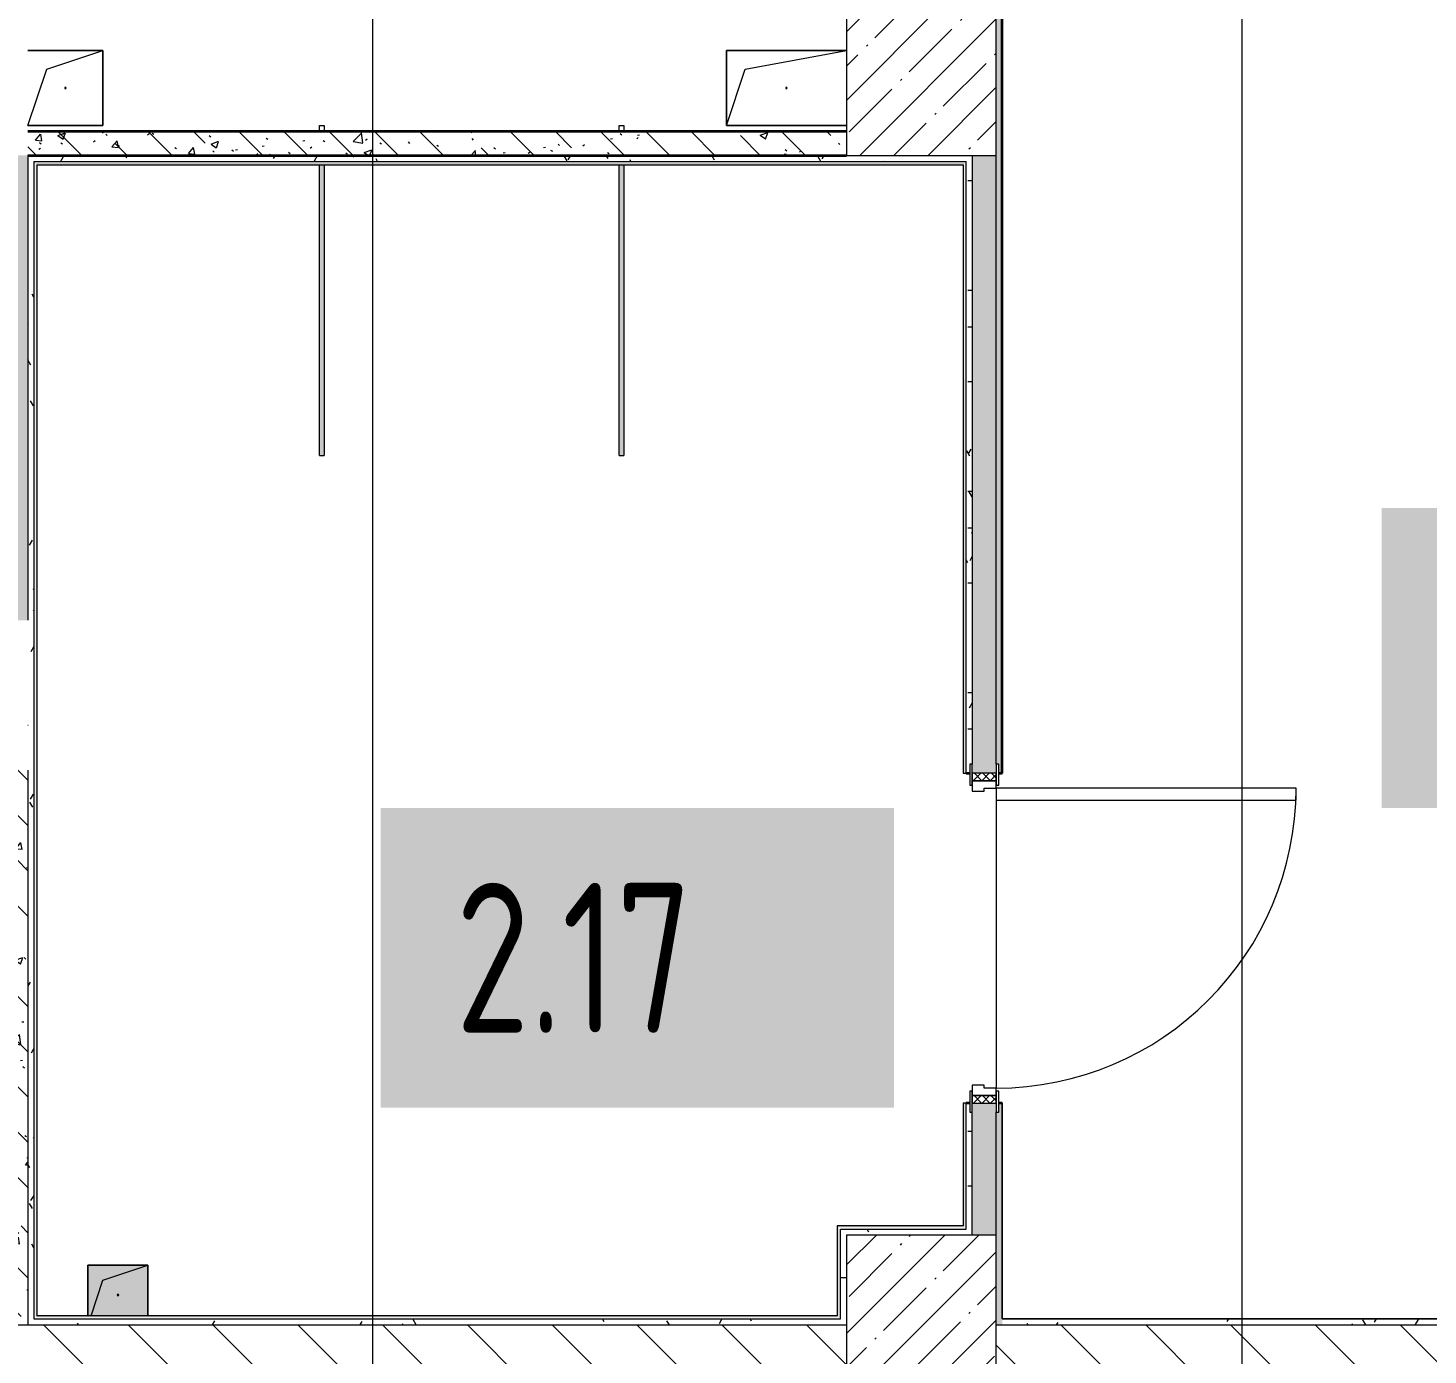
# Model space of a CAD drawing. Header units: millimetres. Extents: x 3914 to 443608, y -156176 to 78197.
# Drawn here: x 245774 to 250444, y -127278 to -122853 of the extents above; entities that cross this region are included whole.
import ezdxf

# ---------------------------------------------------------------- set-up
doc = ezdxf.new("R2010")
doc.units = ezdxf.units.MM
doc.linetypes.add('200_ШТРИХ__ш1_п0_6_', pattern=[160, 100, -60])
doc.linetypes.add('Осевая', pattern=[6350, 1270, -952.5, 3175, -952.5])
doc.layers.add('A-AREA-PATT-2', color=7, linetype='Continuous', lineweight=5, true_color=0xcde0ef, transparency=1)
for name, color, linetype, lineweight in [('A-DOOR-1', 7, 'Continuous', 5), ('A-DOOR-2', 7, '200_ШТРИХ__ш1_п0_6_', 5), ('A-DOOR-FRAM-2', 7, 'Continuous', 5), ('A-FLOR', 7, 'Continuous', 9), ('A-GENM', 7, 'Continuous', 9), ('A-WALL', 7, 'Continuous', 5), ('A-WALL-1', 7, 'Continuous', 35), ('I-WALL', 7, 'Continuous', 5), ('S-COLS', 7, 'Continuous', 9), ('S-COLS-1', 7, 'Continuous', 5), ('Оси', 7, 'Continuous', 9), ('Оси-2', 7, 'Осевая', 9)]:
    doc.layers.add(name, color=color, linetype=linetype, lineweight=lineweight)
doc.layers.add('A-DOOR-FRAM-1', color=7, linetype='Continuous', lineweight=5, true_color=0xc0c0c0)
doc.layers.add('A-WALL-FNSH-1', color=9, linetype='Continuous', lineweight=5, true_color=0x808080)
doc.styles.add('СПДС', font='ГОСТ тип А.ttf', dxfattribs={"width": 0.9})
pattern_1 = [(135, (174964.42, -145977.62), (-150.8683, -150.8683), [213.36, -35.56, 7.112, -35.56]), (135, (174964.42, -145826.85), (-150.8683, -150.8683), []), (50, (174964.42, -145977.62), (255.05767, -22.3145), [26.67, -293.37]), (355, (174964.42, -145977.62), (-49.3404, 267.4791), [21.336, -234.696]), (100.451, (174985.68, -145979.48), (205.7195, 245.16356), [22.666, -249.326]), (46.184, (174964.42, -145906.5), (379.511, -58.86), [40.005, -440.055]), (96.636, (174996.05, -145911.4), (332.3634, 346.3991), [33.999, -373.989]), (351.184, (174964.42, -145906.5), (332.3669, 346.3953), [32.004, -352.044]), (21, (174999.98, -145924.28), (212.26017, -143.1711), [26.67, -293.37]), (326, (174999.98, -145924.28), (86.5224, 257.8632), [21.336, -234.696]), (71.451, (175017.67, -145936.2), (298.78395, 114.6901), [22.666, -249.326]), (37.5, (174964.42, -145977.62), (4.32385, 118.37751), [6.706, -225.146, 6.706, -231.546, -235.585]), (37.5, (174964.42, -145977.62), (4.32385, 118.37751), [-470.103, 6.706, -228.879]), (7.5, (174964.42, -145977.62), (93.54758, 140.2533), [6.706, -129.134, 6.706, -219.812, -89.789]), (7.5, (174964.42, -145977.62), (93.54758, 140.2533), [-362.356, 6.706, -83.083]), (327.5, (174885.12, -145977.62), (189.82734, -8.02019), [6.706, -82.194, 6.706, -270.662, -368.046]), (327.5, (174885.12, -145977.62), (189.82734, -8.02019), [-366.268, 6.706, -361.34]), (317.5, (174849.56, -145977.62), (207.38114, 35.59764), [6.706, -108.864, 6.706, -177.495, -261.366]), (317.5, (174849.56, -145977.62), (207.38114, 35.59764), [-299.771, 6.706, -254.66])]
pattern_2 = [(0, (174964.42, -145977.62), (243.84, 60.96), [20.117, -162.763, 20.117, -162.763, -975.36]), (0, (174964.42, -145977.62), (243.84, 60.96), [-365.76, 20.117, -345.643, 20.117, -162.763, -426.72]), (0, (174964.42, -145977.62), (243.84, 60.96), [-914.4, 20.117, -101.803, 20.117, -284.683]), (120, (175055.86, -145947.14), (-174.71291, 180.691634), [20.117, -162.763, 20.117, -162.763, -975.36]), (120, (175055.86, -145947.14), (-174.71291, 180.691634), [-365.76, 20.117, -345.643, 20.117, -162.763, -426.72]), (120, (175055.86, -145947.14), (-174.71291, 180.691634), [-914.4, 20.117, -101.803, 20.117, -284.683]), (240, (175086.34, -145825.22), (-69.12709, -241.651634), [20.117, -162.763, 20.117, -162.763, -975.36]), (240, (175086.34, -145825.22), (-69.12709, -241.651634), [-365.76, 20.117, -345.643, 20.117, -162.763, -426.72]), (240, (175086.34, -145825.22), (-69.12709, -241.651634), [-914.4, 20.117, -101.803, 20.117, -284.683])]

# ---------------------------------------------------------------- blocks, each defined once
blk = doc.blocks.new('BSC_Колонна _Прямоугольная - 500х500-V324-Объем проектирования 2 этажа')
at = {"layer": 'S-COLS-1'}
h = blk.add_hatch(dxfattribs=at)
h.set_pattern_fill('FP_73', color=256, style=0, pattern_type=2)
h.set_pattern_definition([(45, (-73790, -22950), (-114.04925, 114.04925), []), (45, (-73675.95, -22950), (-114.04925, 114.04925), [201.613, -40.323, 6.706, -33.617])])
h.paths.add_polyline_path([(167.4, -250), (250, -250), (250, 250), (-250, 250), (-250, -250)])
for p, q in [((250, 250), (-250, 250)), ((-250, 250), (-250, -250)), ((250, -250), (250, 250)), ((-250, -250), (250, -250))]:
    blk.add_line(p, q, dxfattribs=at)
blk = doc.blocks.new('131_Сантехническая перегородка - СП-2-V334-Объем проектирования 2 этажа')
at = {"layer": 'A-GENM'}
for p, q in [((0, 8), (969, 8)), ((0, 8), (0, -8)), ((1080, 8), (1100, 8)), ((1100, 8), (1100, -8)), ((969, -8), (0, -8)), ((1100, -8), (1080, -8))]:
    blk.add_line(p, q, dxfattribs=at)
blk = doc.blocks.new('GM_Отверстие прямоугольное _в плите_ - Отверстие-V382-Объем проектирования 2 этажа')
at = {"layer": 'A-GENM'}
for p, q in [((-100, -69), (-100, 100)), ((-100, 100), (100, 100)), ((100, 100), (-100, 100)), ((-100, 100), (-100, -69)), ((-50, 50), (100, 100)), ((100, 100), (100, -69)), ((100, -69), (100, 100)), ((-89.7, -69), (-50, 50))]:
    blk.add_line(p, q, dxfattribs=at)
for start, end in [(360, 180), (180, 360)]:
    blk.add_arc((0, 0), 2.5, start, end, dxfattribs=at)
blk = doc.blocks.new('GM_Отверстие прямоугольное _в плите_ - Отверстие-21612502-Объем проектирования 2 этажа')
at = {"layer": 'A-GENM'}
for p, q in [((-200, -125), (-200, 125)), ((-200, 125), (200, 125)), ((200, 125), (-200, 125)), ((-200, 125), (-200, -125)), ((-137.5, 62.5), (200, 125)), ((-200, -125), (-137.5, 62.5)), ((200, -125), (-200, -125)), ((-200, -125), (200, -125))]:
    blk.add_line(p, q, dxfattribs=at)
for start, end in [(360, 180), (180, 360)]:
    blk.add_arc((0, 0), 2.5, start, end, dxfattribs=at)
blk = doc.blocks.new('GM_Отверстие прямоугольное _в плите_ - Отверстие-V387-Объем проектирования 2 этажа')
at = {"layer": 'A-GENM'}
for p, q in [((-125, 125), (125, 125)), ((125, 125), (-125, 125)), ((-62.5, 62.5), (125, 125)), ((125, 125), (125, -125)), ((125, -125), (125, 125)), ((-125, -125), (-62.5, 62.5)), ((125, -125), (-125, -125)), ((-125, -125), (125, -125))]:
    blk.add_line(p, q, dxfattribs=at)
for start, end in [(360, 180), (180, 360)]:
    blk.add_arc((0, 0), 2.5, start, end, dxfattribs=at)
blk = doc.blocks.new('BSC_Колонна _Прямоугольная - 500х500-V393-Объем проектирования 2 этажа')
at = {"layer": 'S-COLS-1'}
h = blk.add_hatch(dxfattribs=at)
h.set_pattern_fill('FP_135', color=256, style=0, pattern_type=2)
h.set_pattern_definition([(45, (-73790, -18850), (-114.04925, 114.04925), []), (45, (-73675.95, -18850), (-114.04925, 114.04925), [201.613, -40.323, 6.706, -33.617])])
h.paths.add_polyline_path([(-250, -250), (250, -250), (250, 250), (-250, 250), (-250, -150.6)])
for p, q in [((250, 250), (-250, 250)), ((-250, 250), (-250, -250)), ((250, -250), (250, 250)), ((-250, -250), (250, -250))]:
    blk.add_line(p, q, dxfattribs=at)

msp = doc.modelspace()

# ---------------------------------------------------------------- hatches: boundary and pattern name
at = {"layer": 'A-AREA-PATT-2'}
msp.add_hatch(color=256, dxfattribs=at).paths.add_polyline_path([(245974.4, -127152.1), (248478.9, -127152.1), (248478.9, -126852.1), (248898.9, -126852.1), (248898.9, -126437.6), (248893.4, -126437.6), (248893.4, -126846.6), (248473.4, -126846.6), (248473.4, -127146.6), (246174.4, -127146.6), (246174.4, -126977.6), (245974.4, -126977.6), (245974.4, -127146.6), (245805.4, -127146.6), (245805.4, -123308.6), (246746.4, -123308.6), (246746.4, -124277.6), (246762.4, -124277.6), (246762.4, -123308.6), (247746.4, -123308.6), (247746.4, -124277.6), (247762.4, -124277.6), (247762.4, -123308.6), (248893.4, -123308.6), (248893.4, -125337.6), (248898.9, -125337.6), (248898, -123303.1), (245799.9, -123303.1), (245799.9, -127152.1), (245818.1, -127152.1)])
at = {"layer": 'A-DOOR-2'}
h = msp.add_hatch(dxfattribs=at)
h.set_pattern_fill('FP_199', color=256, angle=-90, style=0, pattern_type=2)
h.set_pattern_definition([(45, (249069.107, -127626.512), (-14.14214, 14.14214), []), (135, (249069.107, -127626.512), (-14.14214, -14.14214), [])])
h.paths.add_polyline_path([(248945.6, -126437.6), (249004.4, -126437.6), (249002.6, -126412.6), (248924.4, -126412.6), (248924.4, -126437.6)])
at = {"layer": 'A-DOOR-FRAM-2'}
h = msp.add_hatch(dxfattribs=at)
h.set_pattern_fill('FP_200', color=256, angle=-90, style=0, pattern_type=2)
h.set_pattern_definition([(315, (249069.107, -125503.717), (14.1421, 14.1421), []), (45, (249069.107, -125503.717), (-14.1421, 14.1421), [])])
h.paths.add_polyline_path([(248924.7, -125362.6), (249004.4, -125362.6), (249004.4, -125337.6), (248924.4, -125337.6), (248924.4, -125362.6)])
at = {"layer": 'I-WALL'}
h = msp.add_hatch(dxfattribs=at)
h.set_pattern_fill('FP_191', color=256, style=0, pattern_type=2)
h.set_pattern_definition(pattern_2)
h.paths.add_polyline_path([(249024.4, -127177.6), (249024.4, -126437.6), (249012.4, -126437.6), (249012.4, -126467.6), (249004.4, -126467.6), (249004.4, -127177.6)])
h.paths.add_polyline_path([(249012.4, -125337.6), (249024.4, -125337.6), (249024.4, -120777.6), (249012.4, -120777.6), (249012.4, -120807.6), (249004.4, -120807.6), (249004.6, -125307.6), (249012.4, -125307.6)])
h.paths.add_polyline_path([(249024.4, -119677.6), (249024.4, -119097.6), (249004.4, -119098.6), (249004.4, -119647.6), (249012.4, -119647.6), (249012.4, -119677.6)])
h = msp.add_hatch(dxfattribs=at)
h.set_pattern_fill('FP_41', color=256, style=0, pattern_type=2)
h.set_pattern_definition(pattern_1)
h.paths.add_polyline_path([(245694.7, -124827.6), (245774.4, -124827.6), (245774.4, -123277.6), (245694.4, -123277.6), (245694.4, -124827.6)])
h.paths.add_polyline_path([(245738.9, -122777.6), (245774.4, -122777.6), (245774.4, -119360.1), (245769.2, -119377.6), (245694.4, -119377.6), (245694.4, -122777.6)])
h = msp.add_hatch(dxfattribs=at)
h.set_pattern_fill('FP_41', color=256, style=0, pattern_type=2)
h.set_pattern_definition(pattern_1)
h.paths.add_polyline_path([(249004.4, -126877.6), (249004.4, -126437.6), (248924.4, -126437.6), (248924.4, -126877.6), (248929.4, -126877.6)])
h.paths.add_polyline_path([(249004.4, -125337.6), (249004.4, -123277.6), (248924.4, -123277.6), (248924.4, -125337.6)])
h.paths.add_polyline_path([(249004.4, -122777.6), (249004.4, -120777.6), (248924.4, -120777.6), (248924.4, -122777.6), (248938.3, -122777.6)])
h.paths.add_polyline_path([(248924.4, -119677.6), (249004.4, -119677.6), (249004.4, -119390.1), (248924.4, -119390.1), (248924.4, -119647.6)])
h = msp.add_hatch(dxfattribs=at)
h.set_pattern_fill('FP_41', color=256, style=0, pattern_type=2)
h.set_pattern_definition(pattern_1)
h.paths.add_polyline_path([(248504.4, -123277.6), (248504.4, -123197.6), (245774.4, -123197.6), (245774.4, -123277.6), (246627.2, -123277.6)])
h = msp.add_hatch(dxfattribs=at)
h.set_pattern_fill('FP_191', color=256, style=0, pattern_type=2)
h.set_pattern_definition(pattern_2)
h.paths.add_polyline_path([(246627.2, -123297.6), (248904.4, -123297.6), (248904.4, -123277.6), (245774.4, -123277.6), (245774.4, -123297.6), (245904.5, -123297.6)])
h = msp.add_hatch(dxfattribs=at)
h.set_pattern_fill('FP_191', color=256, style=0, pattern_type=2)
h.set_pattern_definition(pattern_2)
h.paths.add_polyline_path([(248904.4, -126857.6), (248924.4, -126857.6), (248922.2, -126467.6), (248916.4, -126467.6), (248916.4, -126437.6), (248904.4, -126437.6), (248904.4, -126846.6)])
h.paths.add_polyline_path([(248916.4, -125337.6), (248916.4, -125307.6), (248924.4, -125307.6), (248924.4, -123277.6), (248904.4, -123277.6), (248904.4, -125337.6)])
h = msp.add_hatch(dxfattribs=at)
h.set_pattern_fill('FP_191', color=256, style=0, pattern_type=2)
h.set_pattern_definition(pattern_2)
h.paths.add_polyline_path([(245774.4, -127157.6), (245794.4, -127157.6), (245794.4, -123297.6), (245774.4, -123297.7), (245774.4, -127157.4)])
h = msp.add_hatch(dxfattribs=at)
h.set_pattern_fill('FP_41', color=256, style=0, pattern_type=2)
h.set_pattern_definition(pattern_1)
h.paths.add_polyline_path([(245694.4, -127177.6), (245774.4, -127177.6), (245774.4, -125327.6), (245694.4, -125327.6), (245694.4, -126969.5)])
h = msp.add_hatch(dxfattribs=at)
h.set_pattern_fill('FP_191', color=256, style=0, pattern_type=2)
h.set_pattern_definition(pattern_2)
h.paths.add_polyline_path([(248484.4, -127157.6), (248504.4, -127157.6), (248504.4, -126857.6), (248484.4, -126857.6), (248484.4, -127146.6)])
h = msp.add_hatch(dxfattribs=at)
h.set_pattern_fill('FP_191', color=256, style=0, pattern_type=2)
h.set_pattern_definition(pattern_2)
h.paths.add_polyline_path([(248504.4, -126877.6), (248924.4, -126877.6), (248924.4, -126857.6), (248504.4, -126857.6)])
h = msp.add_hatch(dxfattribs=at)
h.set_pattern_fill('FP_191', color=256, style=0, pattern_type=2)
h.set_pattern_definition(pattern_2)
h.paths.add_polyline_path([(246627.2, -127177.6), (248504.4, -127177.6), (248504.4, -127157.6), (245774.4, -127157.6), (245774.4, -127177.6), (245794.4, -127177.6)])
h = msp.add_hatch(dxfattribs=at)
h.set_pattern_fill('FP_191', color=256, style=0, pattern_type=2)
h.set_pattern_definition(pattern_2)
h.paths.add_polyline_path([(252554.4, -127177.6), (252554.4, -127157.6), (252304.4, -127157.6), (252304.9, -127169.6), (252334.4, -127169.6), (252334.4, -127177.6), (252534.4, -127177.6)])
h.paths.add_polyline_path([(250761.2, -127177.6), (251174.4, -127177.3), (251174.4, -127169.6), (251204.4, -127169.6), (251204.4, -127157.6), (249025.4, -127157.6), (249024.4, -127177.6), (250628.3, -127177.6)])
h = msp.add_hatch(dxfattribs=at)
h.set_pattern_fill('FP_23', color=256, style=0, pattern_type=2)
h.set_pattern_definition([(135, (174964.42, -145977.62), (-141.42136, -141.42136), [])])
h.paths.add_polyline_path([(259065.1, -127377.6), (259164.4, -127377.6), (259164.4, -127177.6), (255144.4, -127177.6), (255144.4, -127377.6), (258913.7, -127377.6)])
h.paths.add_polyline_path([(248504.4, -127377.6), (248504.4, -127177.6), (241724.4, -127177.6), (241724.4, -127377.6), (246627.2, -127377.6)])
h.paths.add_polyline_path([(249465.7, -127377.6), (251204.4, -127377.6), (251204.4, -127177.6), (249004.4, -127177.6), (249004.4, -127377.6)])
h.paths.add_polyline_path([(252304.4, -127377.6), (253544.4, -127377.6), (253544.4, -127177.6), (252304.4, -127177.6)])

# ---------------------------------------------------------------- linework, layer by layer
at = {"layer": 'A-DOOR-1'}
for p, q in [((250004.4, -125387.6), (249004.4, -125387.6)), ((249004.4, -125387.6), (249004.4, -125427.6)), ((250004.4, -125427.6), (250004.4, -125387.6)), ((249004.4, -125427.6), (250004.4, -125427.6))]:
    msp.add_line(p, q, dxfattribs=at)
msp.add_arc((249004.4, -125387.6), 1000, 270, 0, dxfattribs=at)
at = {"layer": 'A-DOOR-FRAM-1'}
for p, q in [((248924.4, -125307.6), (248916.4, -125307.6)), ((248916.4, -125307.6), (248916.4, -125377.6)), ((248924.4, -125377.6), (248924.4, -125307.6)), ((249004.4, -125337.6), (248924.4, -125337.6)), ((248924.4, -125337.6), (248924.4, -125362.6)), ((249012.4, -125307.6), (249004.4, -125307.6)), ((249004.4, -125307.6), (249004.4, -125377.6)), ((249004.4, -125362.6), (249004.4, -125337.6)), ((249012.4, -125377.6), (249012.4, -125307.6)), ((248916.4, -125377.6), (248924.4, -125377.6)), ((249004.4, -125362.6), (248924.4, -125362.6)), ((248924.4, -125362.6), (248924.4, -125397.6)), ((248924.4, -125362.6), (249004.4, -125362.6)), ((248925.4, -125362.6), (248924.4, -125362.6)), ((248924.4, -125362.6), (248924.4, -125377.6)), ((248924.4, -125377.6), (248925.4, -125377.6)), ((248925.4, -125377.6), (248925.4, -125362.6)), ((248964.4, -125397.6), (248964.4, -125387.6)), ((248964.4, -125387.6), (249004.4, -125387.6)), ((249004.4, -125362.6), (249003.4, -125362.6)), ((249003.4, -125362.6), (249003.4, -125377.6)), ((249003.4, -125377.6), (249004.4, -125377.6)), ((249004.4, -125387.6), (249004.4, -125362.6)), ((249004.4, -125377.6), (249004.4, -125362.6)), ((249004.4, -125377.6), (249012.4, -125377.6)), ((248924.4, -125397.6), (248964.4, -125397.6)), ((248916.4, -126397.6), (248916.4, -126467.6)), ((248924.4, -126397.6), (248916.4, -126397.6)), ((248964.4, -126377.6), (248924.4, -126377.6)), ((248924.4, -126377.6), (248924.4, -126412.6)), ((248924.4, -126397.6), (248924.4, -126412.6)), ((248925.4, -126397.6), (248924.4, -126397.6)), ((248924.4, -126467.6), (248924.4, -126397.6)), ((248924.4, -126412.6), (249004.4, -126412.6)), ((248924.4, -126412.6), (248924.4, -126437.6)), ((249004.4, -126412.6), (248924.4, -126412.6)), ((248924.4, -126412.6), (248925.4, -126412.6)), ((248925.4, -126412.6), (248925.4, -126397.6)), ((248964.4, -126387.6), (248964.4, -126377.6)), ((249004.4, -126387.6), (248964.4, -126387.6)), ((249003.4, -126397.6), (249003.4, -126412.6)), ((249004.4, -126397.6), (249003.4, -126397.6)), ((249003.4, -126412.6), (249004.4, -126412.6)), ((249004.4, -126412.6), (249004.4, -126387.6)), ((249004.4, -126412.6), (249004.4, -126397.6)), ((249004.4, -126397.6), (249004.4, -126467.6)), ((249012.4, -126397.6), (249004.4, -126397.6)), ((249004.4, -126437.6), (249004.4, -126412.6)), ((249012.4, -126467.6), (249012.4, -126397.6)), ((248924.4, -126437.6), (249004.4, -126437.6)), ((248916.4, -126467.6), (248924.4, -126467.6)), ((249004.4, -126467.6), (249012.4, -126467.6))]:
    msp.add_line(p, q, dxfattribs=at)
at = {"layer": 'A-FLOR'}
for p, q in [((249004.4, -125386.7), (249004.4, -126386.7)), ((249004.4, -125387.6), (249004.4, -126387.6))]:
    msp.add_line(p, q, dxfattribs=at)
at = {"layer": 'A-WALL'}
for p, q in [((245774.4, -123277.6), (245774.4, -124827.6)), ((248924.4, -123277.6), (248924.4, -125307.6)), ((249004.4, -125307.6), (249004.4, -123277.6)), ((245794.4, -123297.6), (248904.4, -123297.6)), ((245794.4, -123297.6), (245794.4, -127157.6)), ((248904.4, -125337.6), (248904.4, -123297.6)), ((245774.4, -125327.6), (245774.4, -127177.6)), ((248904.4, -126857.6), (248904.4, -126437.6)), ((249024.4, -127157.6), (249024.4, -126437.6)), ((248924.4, -126877.6), (248924.4, -126467.6)), ((249004.4, -126877.6), (249004.4, -126467.6)), ((248484.4, -127157.6), (248484.4, -126857.6)), ((248504.4, -126857.6), (248904.4, -126857.6)), ((245794.4, -127157.6), (248484.4, -127157.6)), ((249024.4, -127157.6), (251204.4, -127157.6)), ((241724.4, -127177.6), (248504.4, -127177.6)), ((249004.4, -127177.6), (251174.4, -127177.6))]:
    msp.add_line(p, q, dxfattribs=at)
at = {"layer": 'A-WALL-1'}
for p, q in [((249024.4, -125337.6), (249024.4, -120777.6)), ((248504.4, -123197.6), (245774.4, -123197.6)), ((245774.4, -123277.6), (248504.4, -123277.6)), ((248904.4, -125337.6), (248916.4, -125337.6)), ((249012.4, -125337.6), (249024.4, -125337.6)), ((248916.4, -126437.6), (248904.4, -126437.6)), ((249024.4, -126437.6), (249012.4, -126437.6))]:
    msp.add_line(p, q, dxfattribs=at)
at = {"layer": 'A-WALL-FNSH-1'}
for p, q in [((249025.4, -125337.6), (249025.4, -120777.6)), ((245805.4, -123308.6), (248893.4, -123308.6)), ((245805.4, -127146.6), (245805.4, -123308.6)), ((248893.4, -123308.6), (248893.4, -125337.6)), ((248893.4, -125337.6), (248904.4, -125337.6)), ((249024.4, -125337.6), (249025.4, -125337.6)), ((248904.4, -126437.6), (248893.4, -126437.6)), ((248893.4, -126437.6), (248893.4, -126846.6)), ((249025.4, -126437.6), (249024.4, -126437.6)), ((249025.4, -127156.6), (249025.4, -126437.6)), ((248473.4, -126846.6), (248473.4, -127146.6)), ((248893.4, -126846.6), (248473.4, -126846.6)), ((248484.4, -126857.6), (248504.4, -126857.6)), ((248473.4, -127146.6), (245805.4, -127146.6)), ((251204.4, -127156.6), (249025.4, -127156.6))]:
    msp.add_line(p, q, dxfattribs=at)
at = {"layer": 'Оси'}
for points in [[(246924.4, -147883.9), (246924.4, -142883.9), (246924.4, -123579.5), (246924.4, -118579.5)], [(249824.4, -147883.9), (249824.4, -142883.9), (249824.4, -123579.5), (249824.4, -118579.5)]]:
    msp.add_lwpolyline(points, dxfattribs=at)
at = {"layer": 'Оси-2'}
for p, q in [((246924.4, -142882.9), (246924.4, -123578.6)), ((249824.4, -142882.9), (249824.4, -123578.6))]:
    msp.add_line(p, q, dxfattribs=at)

# ---------------------------------------------------------------- block references
at = {"layer": 'A-GENM'}
for name, p in [('GM_Отверстие прямоугольное _в плите_ - Отверстие-V387-Объем проектирования 2 этажа', (245899.4, -123052.6)), ('GM_Отверстие прямоугольное _в плите_ - Отверстие-21612502-Объем проектирования 2 этажа', (248304.4, -123052.6)), ('GM_Отверстие прямоугольное _в плите_ - Отверстие-V382-Объем проектирования 2 этажа', (246074.4, -127077.6))]:
    msp.add_blockref(name, p, dxfattribs=at)
at = {"layer": 'A-GENM', "rotation": 90.00000000000006}
for p in [(246754.4, -124277.6), (247754.4, -124277.6)]:
    msp.add_blockref('131_Сантехническая перегородка - СП-2-V334-Объем проектирования 2 этажа', p, dxfattribs=at)
at = {"layer": 'S-COLS'}
for name, p in [('BSC_Колонна _Прямоугольная - 500х500-V324-Объем проектирования 2 этажа', (248754.4, -123027.6)), ('BSC_Колонна _Прямоугольная - 500х500-V393-Объем проектирования 2 этажа', (248754.4, -127127.6))]:
    msp.add_blockref(name, p, dxfattribs=at)

# ---------------------------------------------------------------- texts
at = {"char_height": 500, "width": 1212.151, "attachment_point": 1, "style": 'СПДС', "bg_fill": 1, "box_fill_scale": 1.5, "bg_fill_color": 7, "bg_fill_true_color": 16777215, "bg_fill_transparency": 0}
for s, insert in [('2.15', (250540.4, -124703.1)), ('2.17', (247200.8, -125703.1))]:
    msp.add_mtext(s, dxfattribs=dict(at, insert=insert))

doc.saveas('drawing.dxf')
